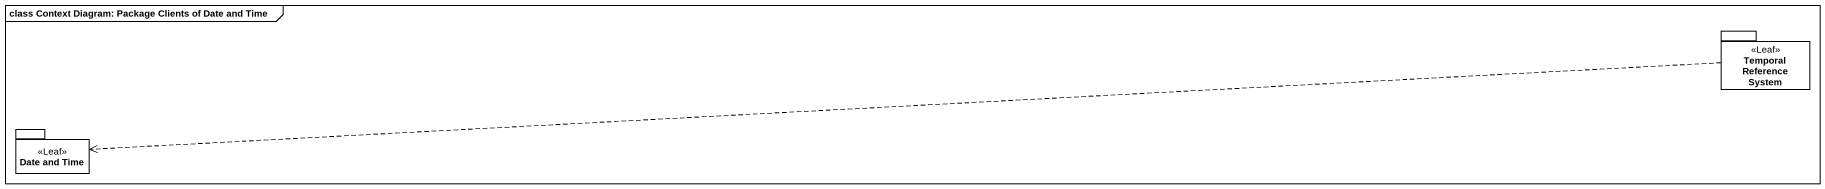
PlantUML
@startuml
mainframe class Context Diagram: Package Clients of Date and Time
package "Temporal Reference System" as Temporal_Reference_System <<Leaf>> {
}
package "Date and Time" as Date_and_Time <<Leaf>> {
}
Temporal_Reference_System .left.> Date_and_Time
@enduml
